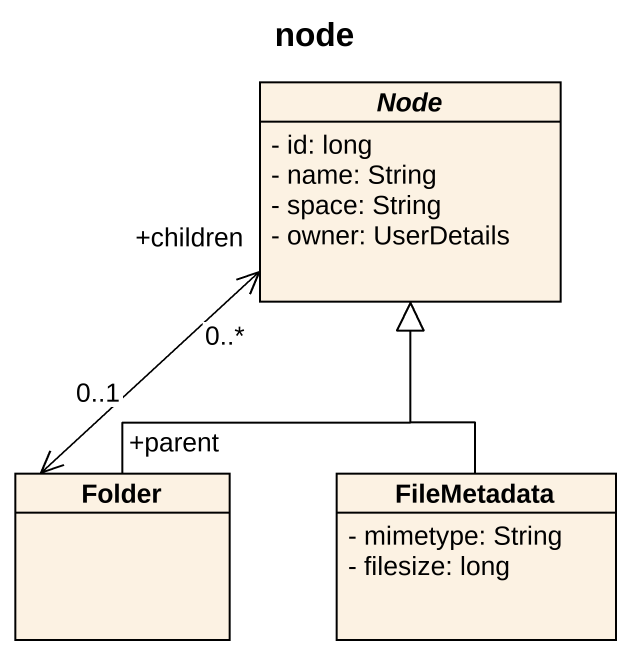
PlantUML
@startuml
title node
hide circle
hide empty members
skinparam classAttributeIconSize 0
abstract class "Node" as Node_ {
  - id: long
  - name: String
  - space: String
  - owner: UserDetails
}
class "Folder" as Folder_
class FileMetadata {
  - mimetype: String
  - filesize: long
}
Node_ "+children\n0..*" <--> "+parent\n0..1" Folder_
Folder_ -up-|> Node_
FileMetadata -up-|> Node_
@enduml
